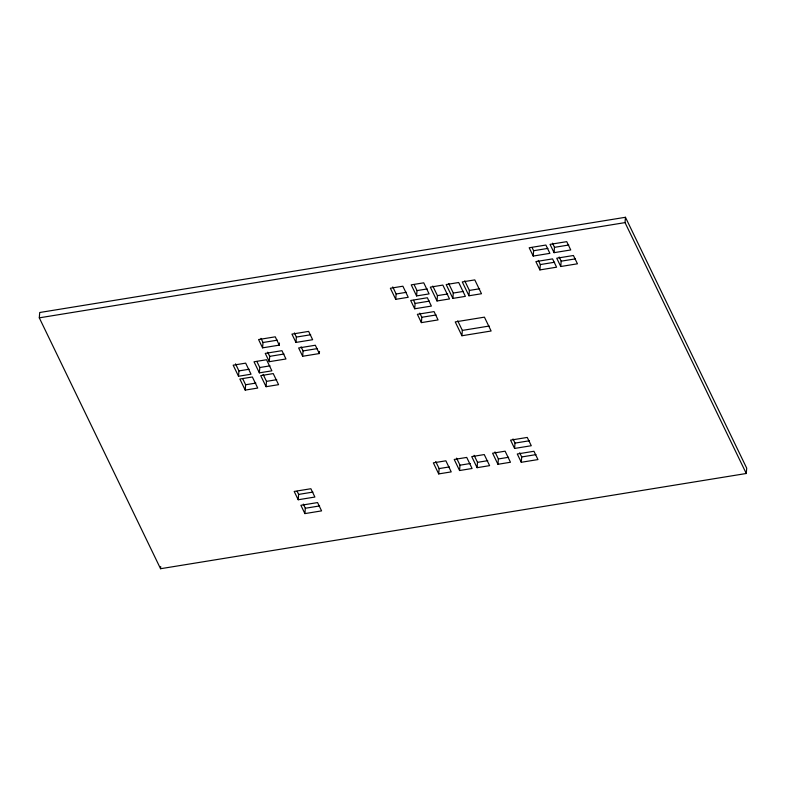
<?xml version="1.0" encoding="UTF-8"?>
<svg xmlns="http://www.w3.org/2000/svg" width="786" height="786" viewBox="0 0 786 786"><rect width="100%" height="100%" fill="white"/><g stroke="black" fill="none" stroke-linecap="round" stroke-linejoin="round"><path stroke-width="1.18" d="M39.3 317.839L39.722 312.504L625.45 217.28L746.7 468.161L746.278 473.496L160.55 568.72L39.3 317.839L625.027 222.615L746.278 473.496M160.55 568.72L160.717 566.588M238.512 376.248L233.167 365.176L245.674 363.142L251.029 374.215L238.512 376.248L238.934 370.913L235.525 363.859M245.203 390.092L239.858 379.019L252.365 376.985L257.72 388.058L245.203 390.092L245.625 384.757L242.707 378.714M259.37 372.859L254.025 361.786L266.533 359.742L271.887 370.825L259.37 372.859L259.793 367.514L256.875 361.481M279.443 343.001L279.276 345.133L262.583 347.844L263.005 342.509L261.001 338.353M266.071 386.702L260.716 375.629L273.233 373.596L278.578 384.668L266.071 386.702L266.483 381.367L263.084 374.313M269.274 361.688L265.265 353.386L281.948 350.674L285.966 358.976L269.274 361.688L269.696 356.353L267.692 352.197M295.958 342.421L291.94 334.109L308.633 331.397L312.651 339.709L295.958 342.421L296.381 337.076L294.377 332.93M319.509 351.421L319.342 353.553L302.649 356.264L303.072 350.929L301.067 346.773M298.208 499.749L294.19 491.447L310.873 488.735L314.891 497.037L298.208 499.749L298.621 494.414L297.118 491.299M304.899 513.602L300.881 505.29L317.564 502.578L321.582 510.88L304.899 513.602L305.312 508.257L303.308 504.101M395.722 299.319L390.367 288.246L402.884 286.212L408.239 297.285L395.722 299.319L396.144 293.984L392.735 286.929M414.694 308.78L410.675 300.478L427.368 297.756L431.376 306.068L414.694 308.78L415.116 303.445L413.603 300.331M416.58 295.929L411.225 284.856L423.742 282.822L429.097 293.895L416.58 295.929L417.002 290.594L414.084 284.552M421.384 322.624L417.366 314.321L434.059 311.61L438.067 319.912L421.384 322.624L421.807 317.289L419.793 313.133M437.016 300.969L430.325 287.126L442.842 285.092L449.533 298.935L437.016 300.969L437.438 295.634L432.801 286.045M438.706 473.919L433.351 462.846L445.868 460.812L451.223 471.885L438.706 473.919L439.128 468.584L435.719 461.539M452.864 298.395L446.173 284.552L458.69 282.508L465.381 296.361L452.864 298.395L453.286 293.05L448.659 283.471M461.922 335.75L455.232 321.906L484.431 317.151L491.122 331.004L461.922 335.75L462.345 330.405L457.707 320.826M468.967 295.772L462.276 281.928L474.793 279.895L481.484 293.738L468.967 295.772L469.389 290.437L464.762 280.848M459.564 470.529L454.22 459.456L466.727 457.423L472.081 468.495L459.564 470.529L459.987 465.194L456.578 458.14M477.092 467.68L471.738 456.607L484.255 454.573L489.609 465.646L477.092 467.68L477.515 462.345L474.105 455.291M497.951 464.29L492.596 453.217L505.113 451.184L510.468 462.256L497.951 464.29L498.373 458.955L494.964 451.901M514.584 448.442L510.576 440.14L527.259 437.429L531.277 445.731L514.584 448.442L515.007 443.108L513.003 438.952M533.203 256.059L529.184 247.757L545.877 245.045L549.886 253.347L533.203 256.059L533.625 250.724L532.112 247.61M521.285 462.286L517.267 453.984L533.949 451.272L537.968 459.574L521.285 462.286L521.698 456.951L519.693 452.795M539.894 269.912L535.875 261.6L552.568 258.889L556.576 267.191L539.894 269.912L540.316 264.568L538.302 260.412M554.061 252.67L550.043 244.367L566.735 241.656L570.744 249.958L554.061 252.67L554.484 247.335L552.47 243.179M560.752 266.513L556.734 258.211L573.426 255.499L577.445 263.801L560.752 266.513L561.175 261.178L559.17 257.022M625.027 222.615L625.45 217.28M533.625 250.724L547.93 248.396M554.484 247.335L568.789 245.006M540.316 264.568L554.621 262.239M561.175 261.178L575.48 258.849M396.144 293.984L406.382 292.313M417.002 290.594L427.24 288.924M437.438 295.634L447.676 293.964M453.286 293.05L463.524 291.39M469.389 290.437L479.627 288.767M415.116 303.445L429.411 301.117M263.005 342.509L277.311 340.181M296.381 337.076L310.686 334.757M421.807 317.289L436.102 314.96M269.696 356.353L284.001 354.024M303.072 350.929L317.377 348.601M462.345 330.405L489.206 326.043M238.934 370.913L249.172 369.243M259.793 367.514L270.03 365.854M245.625 384.757L255.863 383.087M266.483 381.367L276.731 379.697M515.007 443.108L529.312 440.779M439.128 468.584L449.366 466.923M459.987 465.194L470.225 463.524M477.515 462.345L487.752 460.675M498.373 458.955L508.611 457.285M521.698 456.951L536.003 454.622M298.621 494.414L312.926 492.085M305.312 508.257L319.617 505.929M319.342 353.553L315.324 345.241L298.641 347.962L302.649 356.264M279.276 345.133L275.257 336.821L258.574 339.542L262.583 347.844"/></g></svg>
